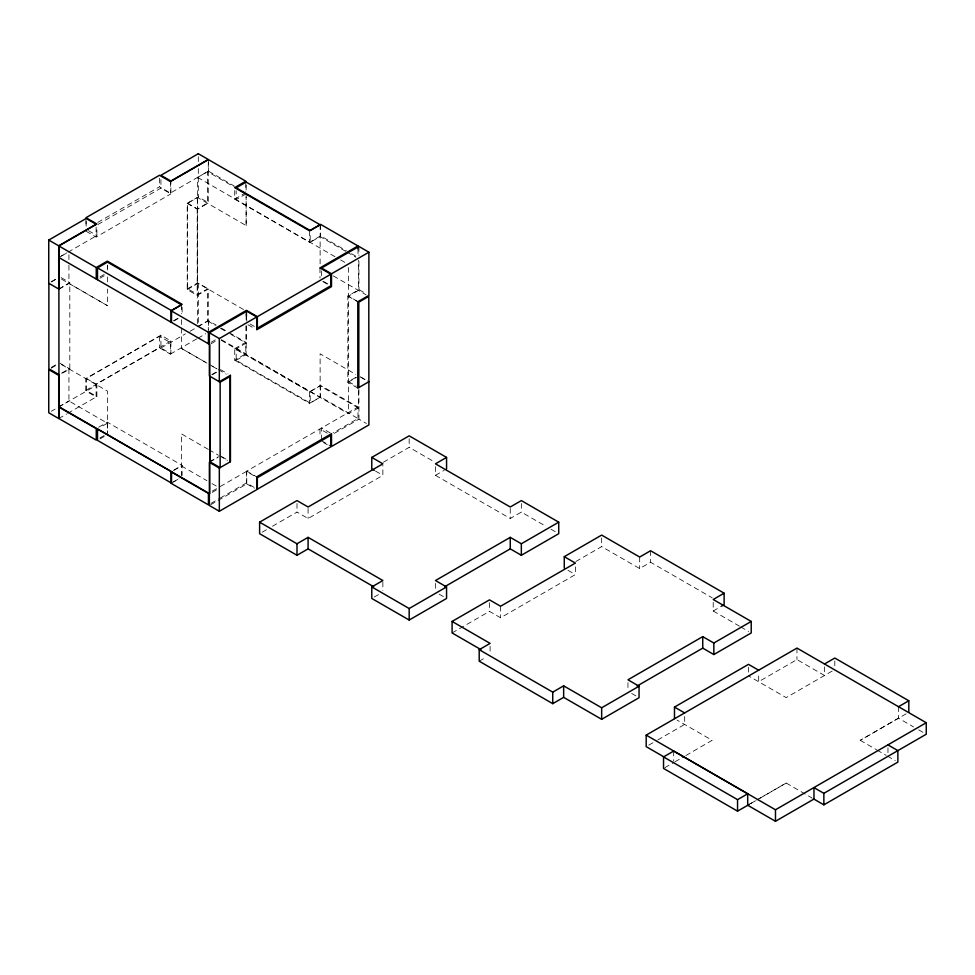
<?xml version="1.0" encoding="UTF-8"?>
<svg xmlns="http://www.w3.org/2000/svg" width="975" height="975" viewBox="0 0 975 975"><rect width="100%" height="100%" fill="white"/><g stroke="black" fill="none" stroke-linecap="round" stroke-linejoin="round"><path stroke-width="0.73" stroke-dasharray="4.88 3.66" d="M97.792 222.397L159.51 186.773L170.418 193.062L208.431 171.125L234.219 186.006M97.951 224.469L160.924 188.114L170.893 193.867L170.893 181.058M58.866 257.473L66.739 252.927M68.043 252.172L96.878 235.523L96.878 226.895M61.462 256.023L66.446 253.147M197.645 323.639L197.645 177.401L207.614 171.649L234.561 187.2M86.141 231.294L96.111 237.047L170.893 193.867M51.212 281.824L57.379 278.265M208.284 332.17L208.284 289.002L197.194 295.401L187.224 289.648L187.224 203.3L198.315 196.889L208.284 202.654L208.284 162.447M51.37 281.885L57.598 278.289M197.645 326.686L207.614 320.933L207.614 288.844L197.706 294.572L187.566 288.722L187.566 203.263L197.523 197.511L246.151 225.578L246.151 195.573M58.719 289.002L69.81 282.592L69.81 368.94L61.181 373.925M187.224 203.3L197.194 209.052L208.284 202.654M59.024 289.185L68.933 283.457L107.421 305.675L107.421 289.051M99.962 276.924L104.886 274.072M234.731 190.478L234.731 199.107L244.591 193.416M99.986 278.228L104.947 275.364M246.102 193.867L236.182 199.582L236.182 190.759M246.151 225.578L246.102 196.889M51.37 367.343L57.598 363.748M187.566 288.722L197.523 282.969L246.151 311.037M51.212 368.172L57.379 364.613M187.224 289.648L198.315 283.25L208.284 289.002M61.498 373.206L68.933 368.916L68.933 401.005L107.421 423.223L99.986 427.513M173.501 320.812L179.668 317.253M234.731 199.107L309.514 242.288L320.604 235.877L346.393 250.77M173.989 320.946L178.949 318.094M170.893 340.957L96.111 384.126L96.111 396.935L86.141 391.182L86.141 378.373L160.924 335.193L170.893 340.957L170.893 353.767L160.924 348.014L160.924 335.193M85.971 390.28L159.51 347.819L170.418 354.12L170.418 342.615L159.51 336.314L85.971 378.763L85.971 390.28L96.878 396.569L96.878 385.064L51.334 411.279M58.963 406.758L68.933 401.005M160.924 348.014L185.421 333.864M190.076 331.256L196.633 327.478M197.949 326.71L208.431 320.665L216.17 325.126M58.719 418.531L66.739 413.985M67.738 413.315L96.878 396.569M170.418 354.12L196.682 338.873M197.949 338.227L205.81 333.682M181.423 319.678L181.423 348.404L207.76 363.553M211.051 342.31L216.304 339.276M210.99 343.797L217.218 340.202M98.719 427.172L107.347 422.199L182.13 465.367L182.13 475.434M234.731 348.66L245.822 342.249L245.822 353.754L234.731 360.165L234.731 348.66L309.514 391.828L320.604 385.43L357.996 407.014L357.996 418.519L333.097 432.9M246.102 325.65L246.102 343.151L236.182 348.879L236.182 360.311L310.196 403.041L320.166 397.276L320.105 353.791L355.838 374.424M99.962 437.97L104.886 435.13M99.998 438.933L104.983 436.057M236.182 360.311L246.151 354.559L320.166 397.276M211.819 374.546L216.767 371.707M357.788 388.123L347.819 382.371L347.819 296.022L358.946 289.624L366.417 293.95M212.27 374.802L217.23 371.938M173.501 470.352L182.13 465.367M173.989 470.242L181.423 465.952L206.944 480.687M173.501 481.857L178.437 479.018M234.731 360.165L309.514 403.333L320.604 396.935L357.996 418.519M171.515 483.1L178.986 478.786M209.796 461.687L218.473 456.678M355.912 377.325L348.477 381.627L356.228 386.1M209.357 462.321L218.01 457.348M347.819 382.371L356.472 377.41M212.367 491.095L218.924 487.305M220.228 486.549L246.443 471.413L254.926 476.312M210.649 504.745L246.772 483.917L246.748 471.096L357.996 407.014M212.233 492.363L217.218 489.487M221.252 340.312L348.416 413.741L358.386 407.989L358.386 390.475M211.051 503.356L218.924 498.822M220.228 498.067L246.443 482.93L257.351 489.218M334.425 433.29L358.946 419.153L366.417 423.479M262.19 532.204L267.345 529.218M272.5 526.244L296.997 512.094L308.088 518.505L382.87 475.325L382.87 465.258M383.382 462.223L409.171 447.342L434.96 462.223M435.472 466.696L435.472 475.325L444.1 470.352M374.242 597.029L379.178 594.177M435.472 475.325L510.254 518.505L521.345 512.094L545.842 526.244M452.095 632.946L489.487 611.362L500.577 617.772L575.36 574.592L575.36 563.087M575.872 561.49L601.66 546.597L639.673 568.547L650.581 562.246L712.298 597.882M479.2 661.196L486.476 656.992M713.213 602.367L713.213 611.008L721.695 606.109M648.753 745.156L656.455 740.707M657.735 739.976L684.669 724.413L684.669 715.833M824.46 666.876L824.46 675.468L796.965 659.588L758.684 681.683L758.684 673.103M664.852 767.666L674.054 762.352M674.968 761.767L684.572 756.283M685.888 755.527L712.164 740.293L677.077 720.098M832.175 671.068L786.179 697.625L748.495 675.87M747.691 805.24L755.381 800.792M756.673 800.061L786.179 783.023L812.163 798.086M906.177 713.797L860.182 740.354L898.463 718.197L913.624 726.948M750.689 803.571L758.574 799.013M759.891 798.257L786.179 783.083M351.548 253.744L356.704 256.73M345.625 251.318L320.105 236.596L310.196 242.312L310.196 233.488M346.905 252.062L355.838 257.217M197.645 177.401L335.315 256.876M340.555 259.898L345.796 262.933M333.304 275.901L366.161 294.864M323.615 281.519L328.465 284.322M187.566 203.263L197.706 209.113L207.614 203.385L207.614 171.649M357.533 301.385L348.477 296.168L358.386 290.44L358.386 260.203M322.774 281.556L327.783 284.444M347.819 296.022L357.788 301.775M360.165 376.691L368.891 381.725M360.908 377.288L367.477 381.079M88.396 230.624L96.878 235.523M250.087 323.968L257.351 328.173M247.991 324.736L254.243 328.343M713.213 611.008L739.428 626.145M740.744 626.901L748.605 631.434M918.669 729.861L923.727 732.773M221.325 328.1L227.772 331.829M229.064 332.572L245.822 342.249M207.614 320.933L215.317 325.382M220.447 328.343L225.578 331.305M230.709 334.267L246.102 343.151M358.386 407.989L320.105 385.881L310.196 391.609L310.196 403.041M550.997 529.218L557.444 532.947M221.325 339.617L245.822 353.754M61.096 277.558L69.81 282.592M220.447 369.562L227.943 373.888M330.269 432.973L321.531 427.928L321.555 439.323M567.962 570.326L575.36 574.592M61.474 279.094L107.469 305.65M209.077 364.309L216.962 368.867M218.278 369.622L226.163 374.168M181.423 348.404L206.944 363.139M212.05 366.088L219.704 370.5M860.182 740.293L876.598 749.775M877.073 750.104L886.178 755.357M887.469 756.112L895.269 760.61M327.259 433.156L319.983 428.963L319.983 437.592M375.472 471.059L382.87 475.325M321.555 440.749L331.5 446.489M323.615 442.565L327.259 444.673M59.841 363.188L69.81 368.94M86.141 378.373L96.111 384.126M221.691 456.629L227.943 460.237M246.748 471.096L256.717 476.848M631.654 693.444L636.59 696.284M61.474 364.553L107.469 391.109L107.469 434.618M208.223 449.329L181.423 433.863L181.484 475.849M209.077 449.768L218.437 455.227M219.594 455.837L227.48 460.395M439.164 594.177L444.1 597.029M246.748 483.905L254.243 488.231M212.05 483.624L217.157 486.574M898.463 706.741L898.463 718.197M887.969 747.752L887.969 756.332M834.807 660.916L834.807 666.668M796.965 648.082L796.965 659.588M748.495 667.229L748.495 672.994M673.676 751.067L673.676 761.085M650.581 550.741L650.581 562.246M639.673 557.042L639.673 568.547M627.961 682.671L627.961 689.873M601.66 537.968L601.66 546.597M521.345 503.466L521.345 512.094M510.254 508.438L510.254 518.505M500.577 606.255L500.577 617.772M490.108 646.267L490.108 653.457M489.487 602.733L489.487 611.362M435.472 583.416L435.472 590.606M409.171 438.701L409.171 447.342M382.87 581.977L382.87 590.606M358.922 246.443L358.946 255.389M358.922 261.324L358.946 289.624M358.922 389.366L358.946 419.153M357.996 248.844L357.996 256.035M348.416 267.491L348.416 413.741M321.531 270.879L321.555 278.009M320.604 224.372L320.604 235.877M320.604 385.43L320.604 396.935M320.166 224.798L320.105 268.344M319.983 267.906L319.983 277.985M309.514 230.783L309.514 242.288M309.514 391.828L309.514 403.333M308.088 508.438L308.088 518.505M296.997 503.466L296.997 512.094M246.748 311.208L246.772 321.177M246.443 314.681L246.443 320.434M246.443 471.413L246.443 482.93M246.151 185.067L246.151 194.074M246.151 314.035L246.151 320.044M246.151 326.04L246.151 354.559M246.102 311.074L246.102 319.824M245.822 182.642L245.822 191.271M208.431 159.608L208.431 171.125M208.431 320.665L208.431 329.294M198.315 156.695L198.315 162.654M198.315 168.602L198.315 196.889M198.315 283.25L198.315 326.418M197.523 197.511L197.523 282.969M197.194 209.052L197.194 295.401M182.13 307.198L182.13 314.389M181.484 304.858L181.484 313.865M170.418 181.557L170.418 193.062M160.924 179.571L160.924 188.114M159.51 178.132L159.51 186.773M159.51 336.314L159.51 347.819M107.469 265.139L107.469 271.135L107.347 265.456M107.421 276.949L107.469 283.14M107.347 422.199L107.347 432.266M96.111 227.077L96.111 237.047M86.141 221.325L86.141 227.017M85.971 219.156L85.971 226.346M68.933 254.731L68.933 263.798M68.933 265.31L68.933 283.457"/><path stroke-width="1.46" d="M48.75 240.069L86.141 218.485L96.111 224.238L58.719 245.822L48.75 240.069L48.75 283.25L59.024 289.185M58.866 257.473L209.735 344.516L209.735 493.801L58.963 406.758L58.866 245.956L96.878 224.018L85.971 217.717L159.51 175.256L170.418 181.557L208.431 159.608L245.822 181.204L234.731 187.602L309.514 230.783L320.604 224.372L357.996 245.956L357.996 248.844M58.866 245.956L96.257 267.552L107.347 261.142L182.13 304.322L171.039 310.72L171.039 322.237M97.5 267.881L107.469 262.129L181.484 304.858L171.515 310.611L97.5 267.881L97.5 279.654M171.039 310.72L208.431 332.317L246.443 310.367L257.351 316.668L330.891 274.207L330.891 285.712L257.351 328.173L257.351 316.668M357.996 245.956L319.983 267.906L330.891 274.207M209.796 376.228L209.796 461.687L220.143 467.659L220.143 382.2L209.357 375.972L209.357 332.792L246.772 311.22L256.73 316.972L256.73 329.782L331.512 286.601L331.5 273.78L321.531 268.027L358.946 246.456L368.903 252.208L331.5 273.78M209.357 332.792L219.338 338.557L256.73 316.972M230.441 375.326L219.326 381.725L219.326 338.544M220.143 382.2L230.112 376.447L230.112 461.906M368.903 381.737L357.788 388.123L357.788 301.775L368.903 295.388L368.891 252.196M219.338 468.085L209.357 462.321L209.381 505.513L219.338 511.266L256.73 489.669L256.717 476.848L331.512 433.692L331.512 446.501L368.903 424.917L368.794 296.388L358.824 302.14L358.824 387.599M373.693 586.743L308.088 548.864L296.997 555.275L259.606 533.691L259.606 522.173L296.997 500.589L308.088 507L382.87 463.82L371.78 457.409L371.78 468.926L374.242 470.352M371.78 457.409L409.171 435.825L446.562 457.409L446.562 468.926M259.606 522.173L296.997 543.77L308.088 537.359L382.87 580.539L371.78 586.938L371.78 598.455L409.171 620.039L446.562 598.455L446.562 586.938L435.472 580.539L510.254 537.359L521.345 543.77L558.736 522.173L558.736 533.691L521.345 555.275L510.254 548.864L444.649 586.743M446.562 457.409L435.472 463.82L510.254 507L521.345 500.589L558.736 522.173M371.78 586.938L409.171 608.522L446.562 586.938M480.931 649.606L452.095 632.946L452.095 621.441L489.487 599.857L500.577 606.255L575.36 563.087L564.269 556.676L564.269 568.193M564.269 556.676L601.66 535.092L639.673 557.042L650.581 550.741L724.12 593.19L724.12 604.707L721.695 606.109M637.138 686.01L702.743 648.131L713.834 654.542L751.225 632.946L751.225 621.441L713.834 643.025L702.743 636.626L627.961 679.794L639.052 686.205L639.052 697.71L601.66 719.306L563.648 697.357L552.74 703.658L479.2 661.196L479.2 649.691L490.108 643.39L452.095 621.441M479.2 649.691L552.74 692.14L563.648 685.839L601.66 707.789L639.052 686.205M724.12 593.19L713.213 599.491L751.225 621.441M674.481 718.599L674.481 707.082L748.495 664.353L758.684 670.239M664.511 757.222L646.181 746.643L646.181 735.126L796.965 648.082L926.25 722.731L926.25 734.236L823.863 793.333L813.967 787.617L813.967 799.061L775.478 821.279L747.691 805.24L747.691 793.796L673.676 751.067L663.536 756.917L663.536 768.422L737.551 811.151L749.373 804.326M824.46 664.012L834.807 658.04L908.81 700.769L908.81 712.274M663.536 756.917L737.551 799.646L747.691 793.796M898.463 706.741L908.81 700.769M646.181 735.126L775.478 809.774L926.25 722.731M813.467 798.83L823.863 804.838L897.865 762.109L897.865 750.604L887.969 744.888M674.481 707.082L684.669 712.969M59.024 374.644L48.884 368.782L48.884 283.323M823.863 793.333L823.863 804.838M775.478 809.774L775.478 821.279M737.551 799.646L737.551 811.151M713.834 643.025L713.834 654.542M702.743 636.626L702.743 648.131M601.66 707.789L601.66 719.306M563.648 685.839L563.648 697.357M552.74 692.14L552.74 703.658M521.345 543.77L521.345 555.275M510.254 537.359L510.254 548.864M409.171 608.522L409.171 620.039M308.088 537.359L308.088 548.864M296.997 543.77L296.997 555.275M230.417 375.314L230.441 461.687L219.326 468.073L219.338 511.266M208.431 332.317L208.431 343.822M171.515 310.611L171.515 322.384M96.257 267.552L96.257 279.057M58.719 245.822L58.719 289.002M198.315 153.721L160.924 175.305L170.893 181.058L208.284 159.473L198.315 153.721M246.151 182.069L236.182 187.822L310.196 230.551L320.166 224.798L246.151 182.069M330.891 435.252L257.351 477.713L257.351 489.218L330.891 446.769L330.891 435.252M58.719 375.351L48.75 369.598L48.75 412.766L58.719 418.531L58.719 375.351M171.515 471.668L97.5 428.951L97.5 440.371L171.515 483.1L171.515 471.668M96.257 428.598L58.866 407.014L58.866 418.519L96.257 440.115L96.257 428.598M208.431 493.362L171.039 471.778L171.039 483.283L208.431 504.867L208.431 493.362"/></g></svg>
